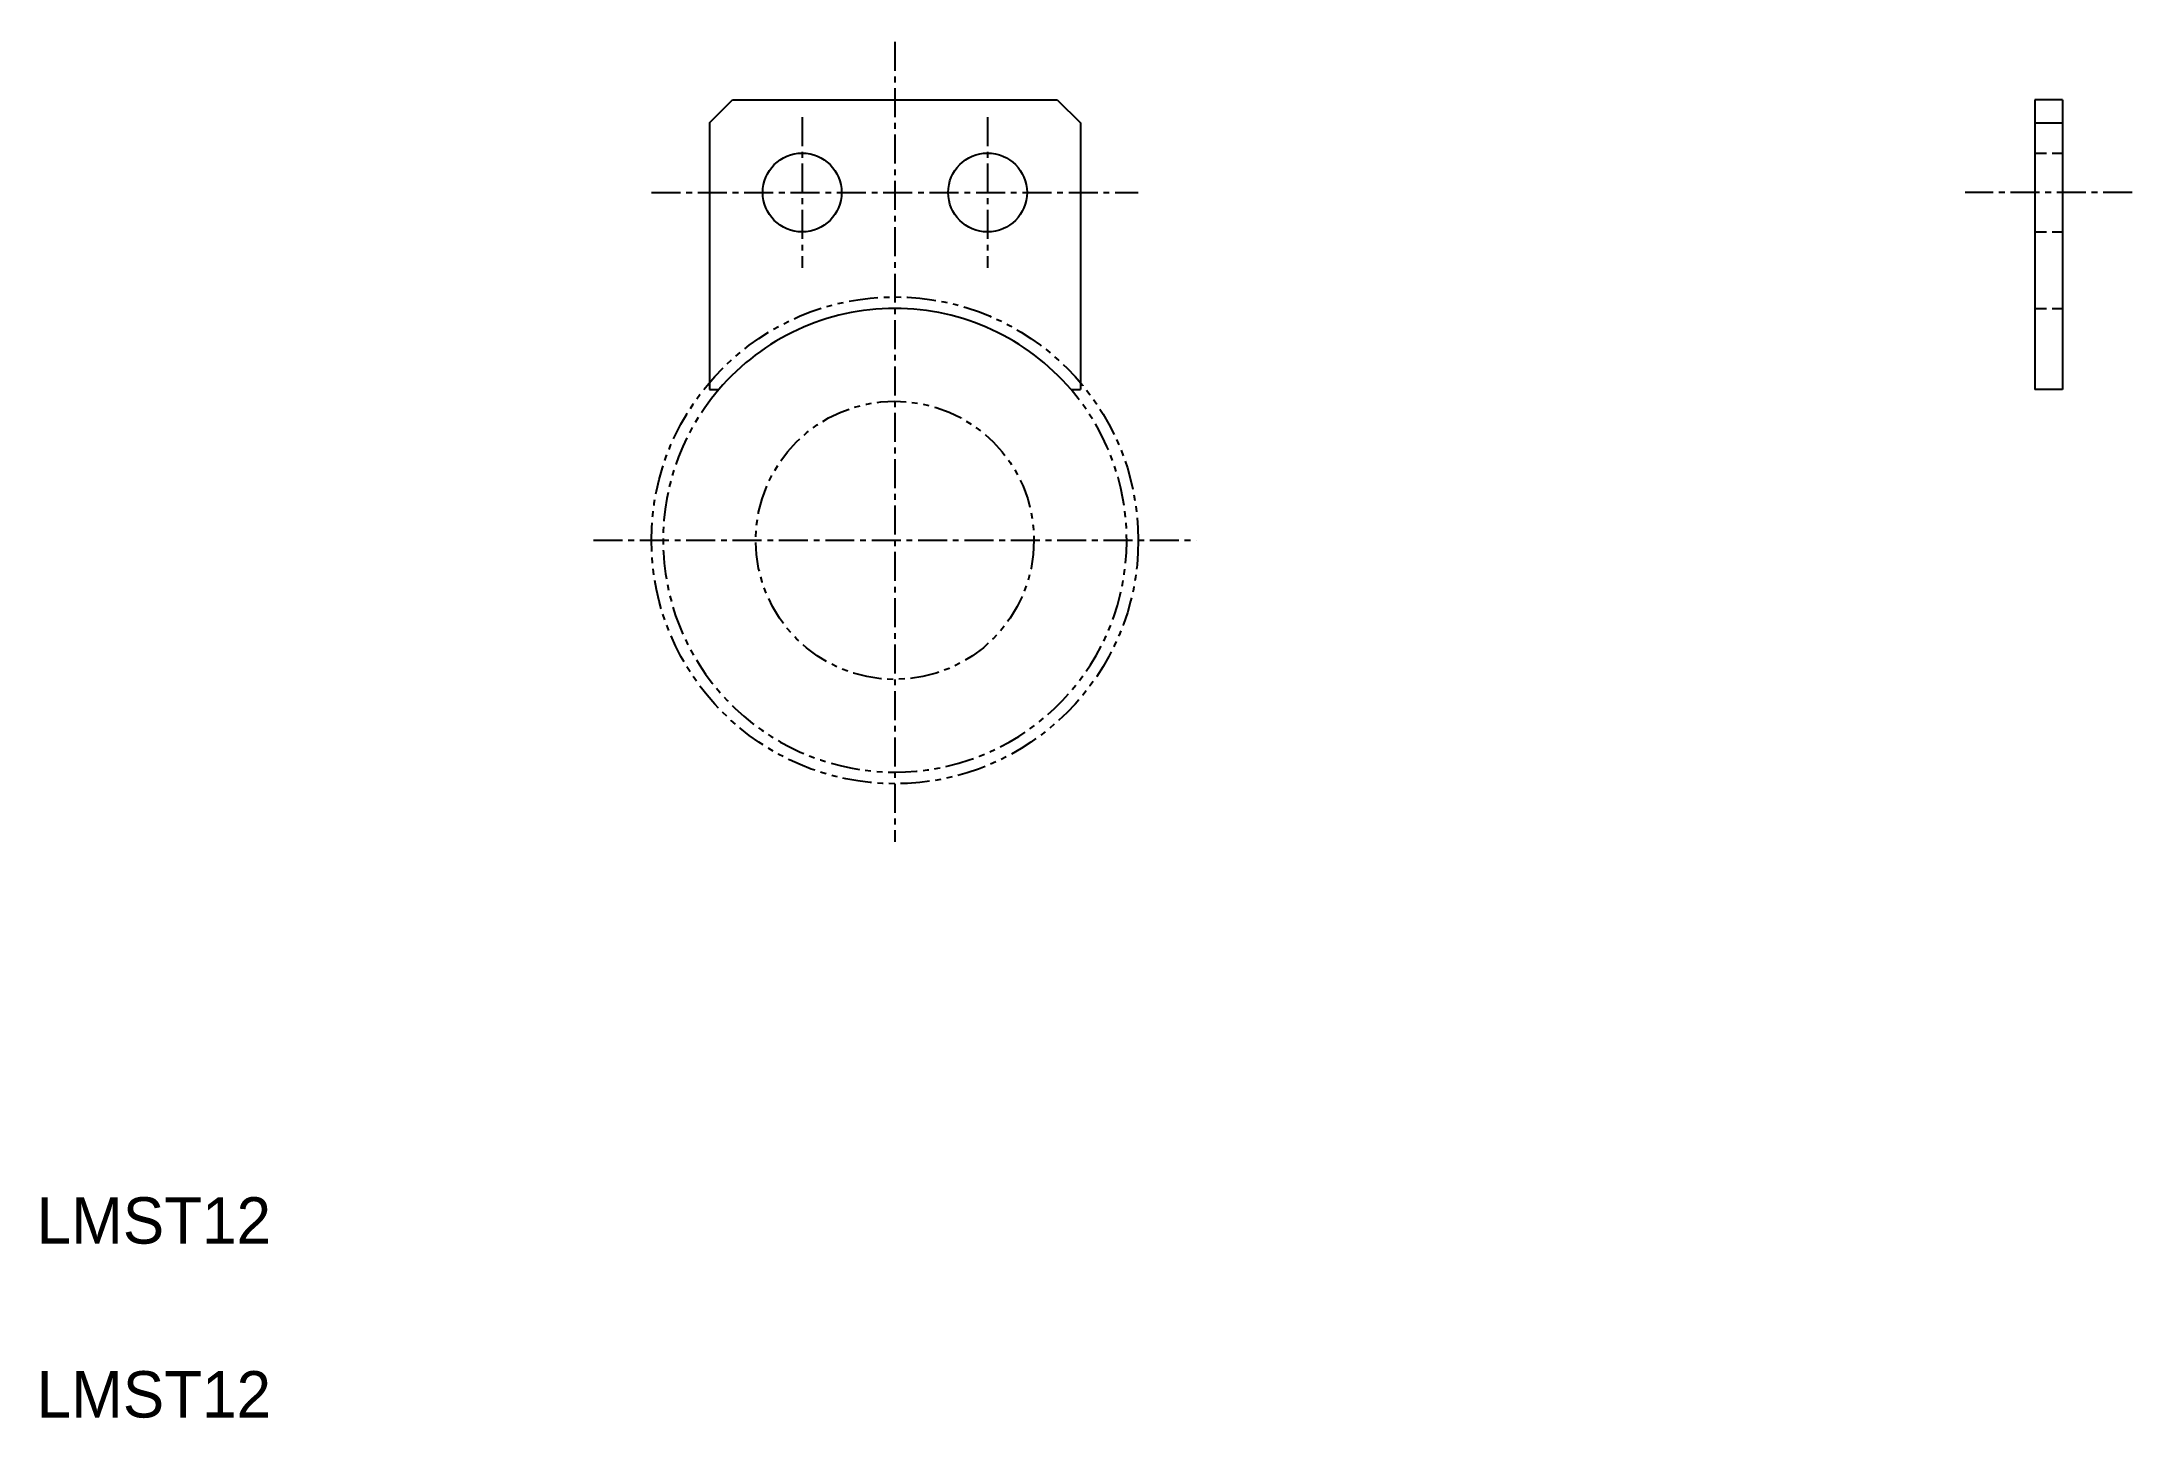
# Model space of a CAD drawing. Extents: x 5.2 to 95.4, y 5 to 64.3.
import ezdxf

# ---------------------------------------------------------------- set-up
doc = ezdxf.new("R2010")
doc.units = 0
for name, pattern in [('CENTER', [2, 1.25, -0.25, 0.25, -0.25]), ('DASHED', [0.75, 0.5, -0.25]), ('PHANTOM', [2.5, 1.25, -0.25, 0.25, -0.25, 0.25, -0.25])]:
    doc.linetypes.add(name, pattern=pattern)
doc.layers.get('0').update_dxf_attribs({"linetype": 'CONTINUOUS'})
doc.layers.add('CENTER', color=1, linetype='CENTER')

msp = doc.modelspace()

# ---------------------------------------------------------------- linework, layer by layer
at = {"color": 7, "linetype": 'CONTINUOUS'}
for p, q in [((34.02, 60.833), (35.02, 61.833)), ((35.02, 61.833), (49.02, 61.833)), ((49.02, 61.833), (50.02, 60.833)), ((91.195, 61.833), (91.195, 49.333)), ((92.395, 61.833), (91.195, 61.833)), ((92.395, 61.833), (92.395, 49.333)), ((34.02, 60.833), (34.02, 49.333)), ((50.02, 60.833), (50.02, 49.333)), ((91.195, 60.833), (92.395, 60.833)), ((34.02, 57.958), (34.02, 57.958)), ((34.02, 55.083), (34.02, 55.083)), ((34.02, 49.333), (34.421, 49.333)), ((49.619, 49.333), (50.02, 49.333)), ((92.395, 49.333), (91.195, 49.333))]:
    msp.add_line(p, q, dxfattribs=at)
at = {"color": 3, "linetype": 'DASHED'}
for p, q in [((91.195, 59.533), (92.395, 59.533)), ((91.195, 56.133), (92.395, 56.133)), ((91.195, 52.833), (92.395, 52.833))]:
    msp.add_line(p, q, dxfattribs=at)
at = {"color": 7, "linetype": 'CONTINUOUS'}
for centre in [(38.02, 57.833), (46.02, 57.833)]:
    msp.add_circle(centre, 1.7, dxfattribs=at)
at = {"color": 3, "linetype": 'PHANTOM'}
for radius in [10.5, 6]:
    msp.add_circle((42.02, 42.833), radius, dxfattribs=at)
at = {"color": 7, "linetype": 'CONTINUOUS'}
msp.add_arc((42.02, 42.833), 10, 40.5416, 139.4584, dxfattribs=at)
at = {"color": 3, "linetype": 'PHANTOM'}
msp.add_arc((42.02, 42.833), 10, 139.4584, 40.5416, dxfattribs=at)
at = {"layer": 'CENTER', "color": 1, "linetype": 'CENTER'}
for p, q in [((42.02, 64.333), (42.02, 29.833)), ((38.02, 61.083), (38.02, 54.583)), ((46.02, 61.083), (46.02, 54.583)), ((31.52, 57.833), (52.52, 57.833)), ((95.395, 57.833), (88.195, 57.833)), ((29.02, 42.833), (55.02, 42.833))]:
    msp.add_line(p, q, dxfattribs=at)

# ---------------------------------------------------------------- texts
at = {"color": 7, "linetype": 'CONTINUOUS'}
for p in [(5, 12.5), (5, 5)]:
    msp.add_text('LMST12', height=2, dxfattribs=at).set_placement(p)

doc.saveas('drawing.dxf')
